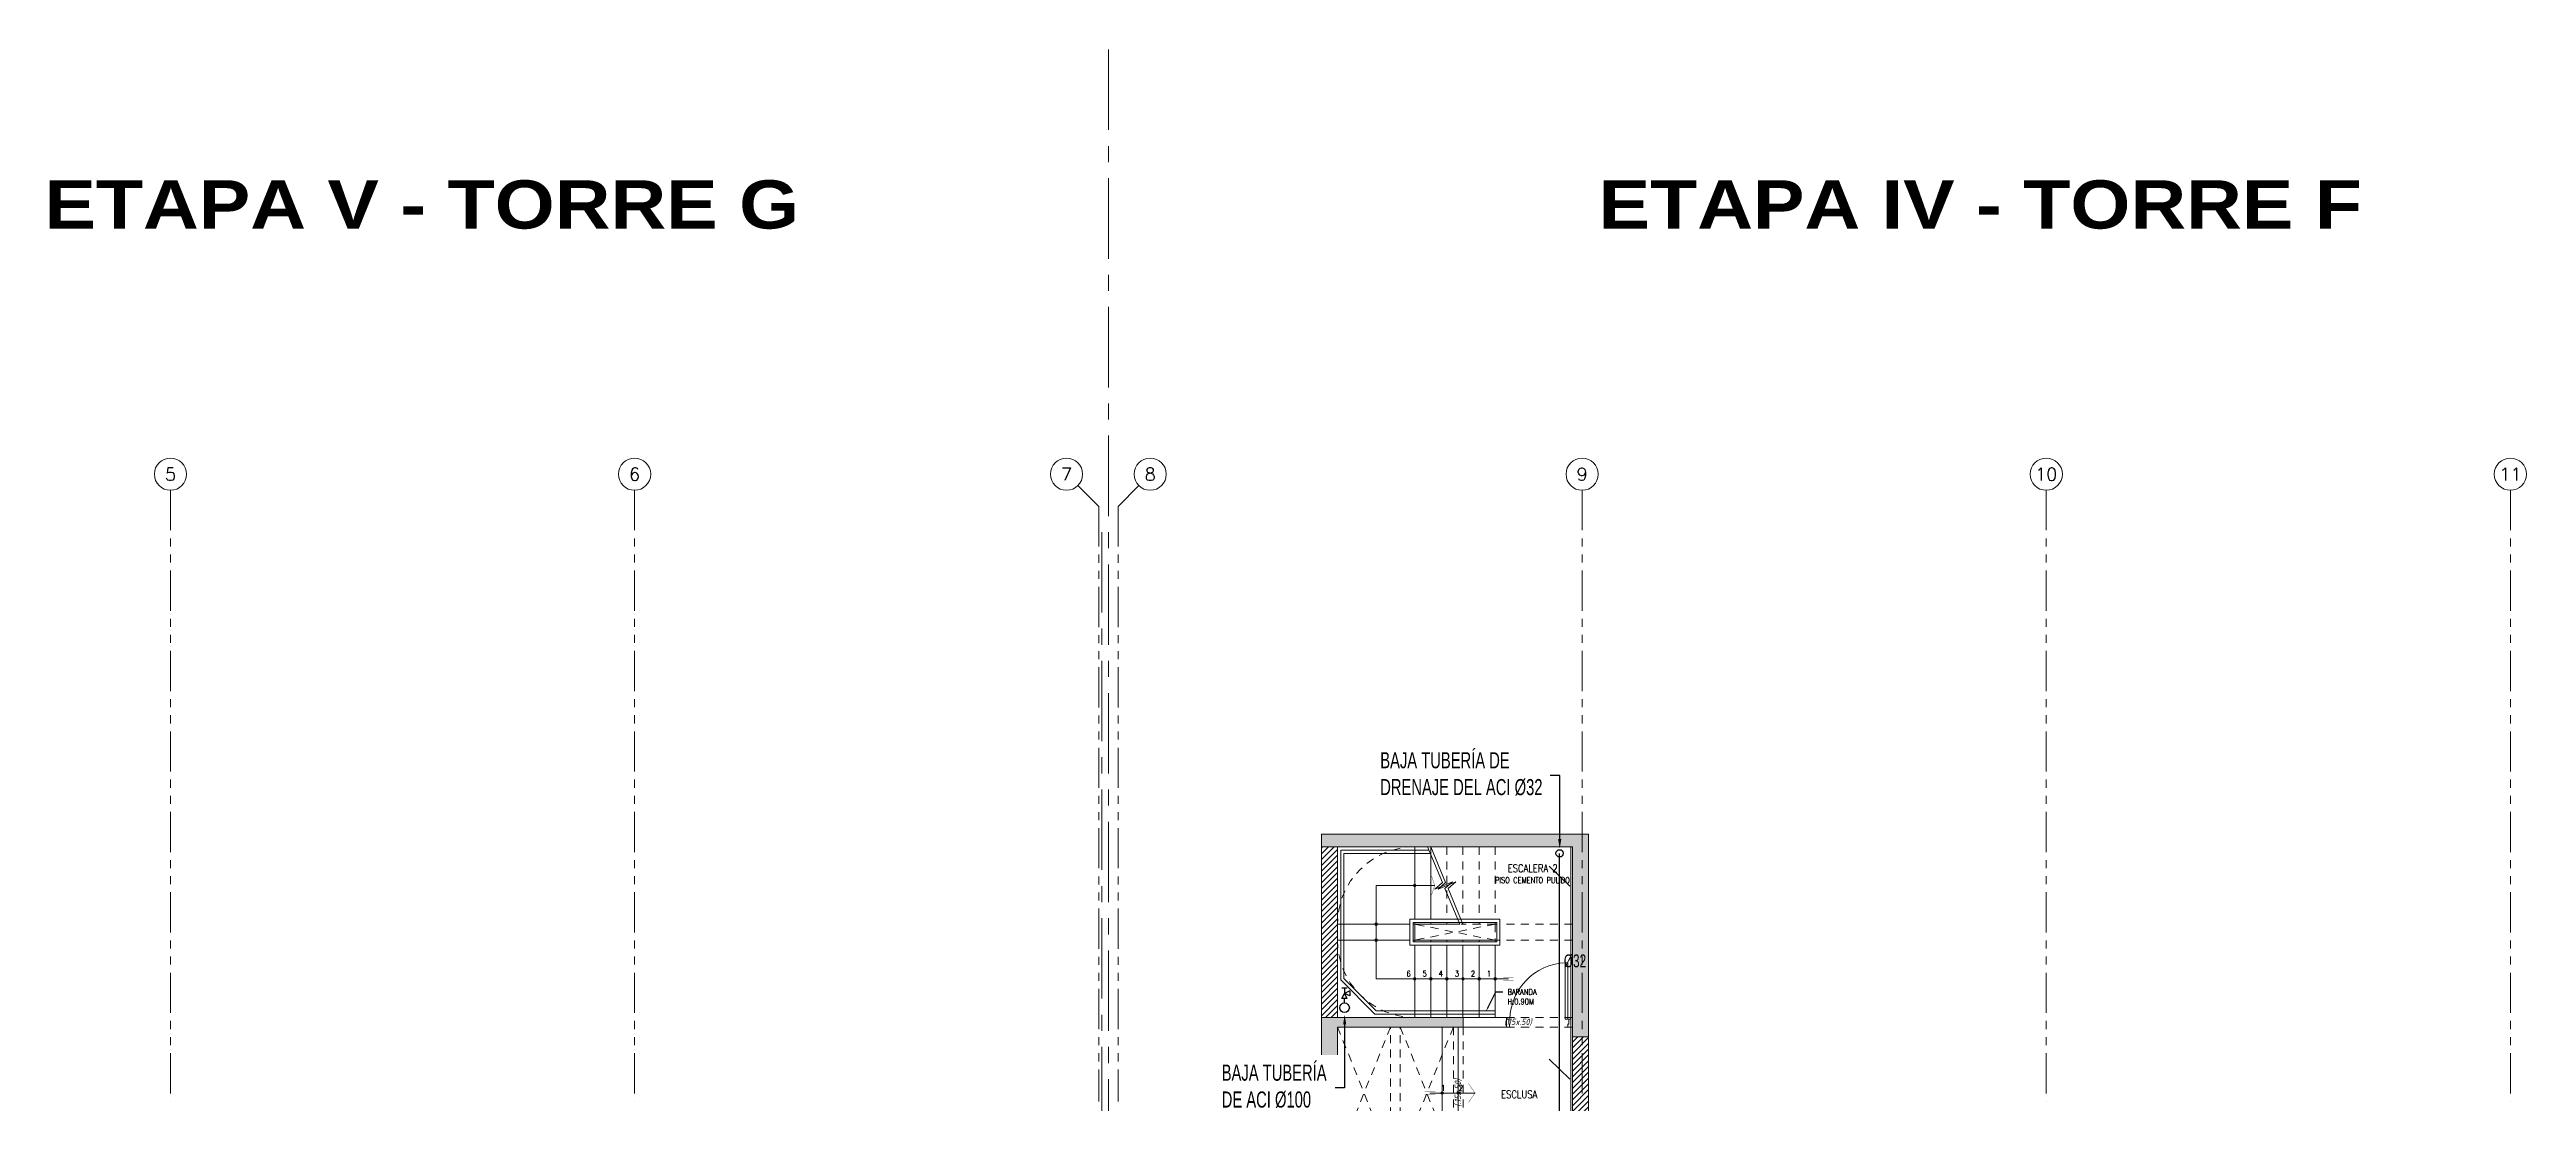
# Model space of a CAD drawing. Header units: millimetres. Extents: x 2085 to 2829, y 1352 to 1631.
# Drawn here: x 2140.46 to 2178.94, y 1615.1 to 1631.48 of the extents above; entities that cross this region are included whole.
import ezdxf
from ezdxf import colors
from ezdxf.entities.mleader import LeaderData, LeaderLine
from ezdxf.enums import TextEntityAlignment as Align
from ezdxf.math import Vec2, Vec3

# ---------------------------------------------------------------- set-up
doc = ezdxf.new("R2010")
doc.units = ezdxf.units.MM
doc.set_wipeout_variables(frame=1)
for name, pattern in [('CENTER', [2, 1.25, -0.25, 0.25, -0.25]), ('HIDDEN', [0.375, 0.25, -0.125]), ('HIDDEN2', [0.1875, 0.125, -0.0625]), ('PHANTOM', [2.5, 1.25, -0.25, 0.25, -0.25, 0.25, -0.25]), ('PHANTOM2', [1.25, 0.625, -0.125, 0.125, -0.125, 0.125, -0.125])]:
    doc.linetypes.add(name, pattern=pattern)
doc.layers.get('0').update_dxf_attribs({"color": 251, "lineweight": 9})
for name, color, linetype, lineweight in [('000 SOS 911 - ACCESORIOS ACI', 3, 'Continuous', 20), ('000 SOS 911 ACCESORIOS', 3, 'Continuous', 20), ('000 SOS 911 TEXTOS ACI', 7, 'Continuous', 9), ('000 SOS 911 TUBERIA ACI', 3, 'Continuous', 25), ('A-BARANDAS', 251, 'Continuous', 9), ('A-EJES', 251, 'PHANTOM', 9), ('A-ESTRUCTURA-HATCH', 251, 'Continuous', 13), ('A-ESTRUCTURA-MUROS', 251, 'Continuous', 13), ('A-ESTRUCTURA-PLACAS', 251, 'Continuous', 13), ('A-ESTRUCTURA-VIGAS', 251, 'HIDDEN2', 13), ('A-LINEAS', 251, 'Continuous', 9), ('A-MURO BAJO', 251, 'Continuous', 9), ('A-MUROS', 251, 'Continuous', 9), ('A-PROYECCIONES', 251, 'HIDDEN2', 9), ('A-PUERTAS', 251, 'Continuous', 9), ('A-TEXTO-ACABADO PISO', 251, 'Continuous', 13), ('A-TEXTO-AMBIENTES', 251, 'Continuous', 9), ('A-TEXTO-INDICACIONES', 251, 'Continuous', 13)]:
    doc.layers.add(name, color=color, linetype=linetype, lineweight=lineweight)
doc.layers.add('A-ETAPAS', color=251, linetype='Continuous', lineweight=9, plot=False)
doc.layers.add('A_50_Vigas Chata', color=251, linetype='HIDDEN', lineweight=13, plot=False)
doc.styles.add('APPIA -TEXTOS-GENERALES', font='isocp.shx', dxfattribs={"oblique": 15})
doc.styles.add('PIPE', font='ARIALN.TTF', dxfattribs={"width": 0.8})
doc.styles.add('R160-75', font='ariblk.ttf', dxfattribs={"height": 0.6})
doc.styles.add('ROMANS', font='romans.shx', dxfattribs={"width": 0.8})
doc.styles.add('TXT_COTAS', font='romans.shx', dxfattribs={"width": 0.8})
pattern_1 = [(45, (-226278.28786, -8188240.62345), (-0.04490128060535, 0.04490128060535), [])]

# ---------------------------------------------------------------- blocks, each defined once
blk = doc.blocks.new('015')
at = {"layer": '000 SOS 911 - ACCESORIOS ACI', "lineweight": 30}
for p, q in [((1808.42, 1494.525), (1808.525, 1494.525)), ((1808.368, 1494.473), (1808.473, 1494.421)), ((1808.368, 1494.473), (1808.368, 1494.369)), ((1808.368, 1494.369), (1808.473, 1494.421)), ((1808.42, 1494.317), (1808.473, 1494.421)), ((1808.42, 1494.317), (1808.525, 1494.317)), ((1808.525, 1494.317), (1808.473, 1494.421))]:
    blk.add_line(p, q, dxfattribs=at)
blk.add_lwpolyline([(1808.473, 1494.525), (1808.473, 1494.421)], dxfattribs=at)
blk = doc.blocks.new('estructuras sotano 1')
at = {"layer": 'A-ESTRUCTURA-HATCH'}
h = blk.add_hatch(color=256, dxfattribs=at)
h.dxf.hatch_style = 1
h.paths.add_polyline_path([(18.94, 5.25), (19.19, 5.25), (19.19, 4.55), (18.94, 4.55)])
h.paths.add_polyline_path([(26.15, 5.25), (26.4, 5.25), (26.4, 4.55), (26.15, 4.55)])
h.paths.add_polyline_path([(26.15, 11.95), (26.4, 11.95), (26.4, 11.25), (26.15, 11.25)])
h.paths.add_polyline_path([(18.89, 11.95), (19.19, 11.95), (19.19, 11.25), (18.89, 11.25)])
h.paths.add_polyline_path([(11.43, 5.25), (11.98, 5.25), (11.98, 4.55), (11.43, 4.55)])
h.paths.add_polyline_path([(11.43, 11.95), (11.98, 11.95), (11.98, 11.25), (11.43, 11.25)])
h.paths.add_polyline_path([(4.22, 5.25), (4.47, 5.25), (4.47, 4.55), (4.22, 4.55)])
h.paths.add_polyline_path([(4.22, 11.95), (4.47, 11.95), (4.47, 11.25), (4.22, 11.25)])
h.paths.add_polyline_path([(18.89, 0.25), (0, 0.25), (0, 0), (18.89, 0)])
h.paths.add_polyline_path([(27.49, 0.25), (18.94, 0.25), (18.94, 0), (27.49, 0)])
h.paths.add_polyline_path([(15.265, 11.249), (15.265, 13.45), (17.215, 13.45), (17.215, 13.6), (15.015, 13.6), (15.015, 11.249)])
h.paths.add_polyline_path([(19.165, 16.45), (18.94, 16.45), (15.015, 16.45), (15.015, 16.25), (18.915, 16.25), (18.915, 13.3), (19.165, 13.3)])
h.paths.add_polyline_path([(16.265, 11.399), (17.215, 11.399), (17.215, 11.249), (16.265, 11.249)], flags=17)
h = blk.add_hatch(dxfattribs=at)
h.set_pattern_fill('ANSI31', color=256, scale=0.02)
h.set_pattern_definition(pattern_1)
h.paths.add_polyline_path([(15.015, 16.25), (15.265, 16.25), (15.265, 13.6), (15.015, 13.6)])
h.paths.add_polyline_path([(18.915, 13.3), (19.165, 13.3), (19.165, 11.95), (18.915, 11.95)])
h.paths.add_polyline_path([(17.215, 11.399), (18.89, 11.399), (18.89, 11.249), (17.215, 11.249)])
h = blk.add_hatch(dxfattribs=at)
h.set_pattern_fill('ANSI31', color=256, scale=0.02)
h.set_pattern_definition(pattern_1)
h.paths.add_polyline_path([(13.08, 0.25), (13.08, 11.25), (15.015, 11.25), (15.015, 11.5), (11.98, 11.5), (11.98, 11.25), (12.83, 11.25), (12.83, 8.822), (0.25, 8.822), (0.25, 11.25), (4.22, 11.25), (4.22, 11.5), (0, 11.5), (0, 0.25), (0.25, 0.25), (0.25, 2.73), (12.824, 2.73), (12.824, 2.98), (0.25, 2.98), (0.25, 5.38), (12.823, 5.38), (12.823, 5.63), (0.25, 5.63), (0.25, 8.572), (12.83, 8.572), (12.83, 0.25)])
h.paths.add_polyline_path([(4.47, 11.5), (11.43, 11.5), (11.43, 11.25), (4.47, 11.25)], flags=17)
h.paths.add_polyline_path([(19.19, 11.5), (26.15, 11.5), (26.15, 11.25), (21.84, 11.25), (21.84, 9.15), (27.24, 9.15), (27.24, 11.25), (26.4, 11.25), (26.4, 11.5), (27.49, 11.5), (27.49, 0.25), (27.24, 0.25), (27.24, 4.725), (26.4, 4.725), (26.4, 4.975), (27.24, 4.975), (27.24, 8.9), (19.19, 8.9), (19.19, 5.25), (18.94, 5.25), (18.94, 9.15), (21.59, 9.15), (21.59, 11.25), (19.19, 11.25)])
h.paths.add_polyline_path([(19.19, 4.975), (26.15, 4.975), (26.15, 4.725), (19.19, 4.725)], flags=17)
h.paths.add_polyline_path([(18.94, 4.55), (19.19, 4.55), (19.19, 0.25), (18.94, 0.25)], flags=17)
at = {"layer": 'A-ESTRUCTURA-MUROS'}
for p, q in [((15.015, 13.6), (15.015, 16.25)), ((18.915, 13.3), (18.915, 11.95)), ((11.98, 11.5), (15.015, 11.5))]:
    blk.add_line(p, q, dxfattribs=at)
at = {"layer": 'A-ESTRUCTURA-MUROS', "linetype": 'HIDDEN2'}
for p, q in [((18.94, 7.525), (19.19, 7.525)), ((12.83, 7.072), (13.08, 7.072)), ((19.19, 6.725), (18.94, 6.725)), ((13.08, 6.272), (12.83, 6.272)), ((18.94, 3.047), (19.19, 3.047)), ((19.19, 2.247), (18.94, 2.247)), ((12.83, 1.05), (13.08, 1.05)), ((12.955, 0.25), (12.955, 1.05))]:
    blk.add_line(p, q, dxfattribs=at)
at = {"layer": 'A-ESTRUCTURA-MUROS'}
for points in [[(15.265, 13.6), (15.265, 16.25)], [(19.165, 13.3), (19.165, 11.95)], [(4.22, 11.5), (0, 11.5), (0, 0.25)], [(11.98, 11.25), (12.83, 11.25), (12.83, 8.822), (0.25, 8.822), (0.25, 11.25), (4.22, 11.25)], [(4.47, 11.5), (11.43, 11.5)], [(4.47, 11.25), (11.43, 11.25)], [(13.08, 0.25), (13.08, 11.25), (15.015, 11.249)], [(17.215, 11.399), (18.89, 11.399)], [(17.215, 11.249), (18.89, 11.249)], [(19.19, 11.25), (21.59, 11.25), (21.59, 9.15), (18.94, 9.15), (18.94, 5.25)], [(19.19, 11.5), (26.15, 11.5)], [(26.4, 11.25), (27.24, 11.25), (27.24, 9.15), (21.84, 9.15), (21.84, 11.25), (26.15, 11.25)], [(26.4, 11.5), (27.49, 11.5), (27.49, 0.25)], [(26.4, 4.975), (27.24, 4.975), (27.24, 8.9), (19.19, 8.9)], [(19.19, 8.9), (19.19, 5.25)], [(26.4, 8.9), (26.4, 9.15)], [(0.25, 8.572), (12.83, 8.572), (12.83, 5.63), (0.25, 5.63), (0.25, 8.572)], [(11.43, 5.63), (11.43, 5.38)], [(0.25, 2.98), (12.83, 2.98), (12.83, 5.38), (0.25, 5.38), (0.25, 2.98)], [(19.19, 4.975), (26.15, 4.975)], [(19.19, 4.725), (26.15, 4.725)], [(26.4, 4.725), (27.24, 4.725), (27.24, 0.25)], [(18.94, 4.55), (18.94, 0.25)], [(19.19, 4.55), (19.19, 0.25)], [(0.25, 0.25), (0.25, 2.73), (12.83, 2.73), (12.83, 0.25)], [(11.43, 2.73), (11.43, 2.98)]]:
    blk.add_lwpolyline(points, dxfattribs=at)
at = {"layer": 'A-ESTRUCTURA-MUROS', "linetype": 'HIDDEN2'}
for points in [[(12.83, 11.25), (13.08, 11.25)], [(12.955, 10.45), (12.955, 11.25)], [(12.83, 10.45), (13.08, 10.45)], [(21.59, 9.95), (21.84, 9.95)], [(21.715, 9.15), (21.715, 9.95)], [(21.59, 9.15), (21.84, 9.15)], [(19.065, 6.725), (19.065, 7.525)], [(12.955, 6.272), (12.955, 7.072)], [(12.83, 5.38), (13.08, 5.38)], [(12.955, 4.58), (12.955, 5.38)], [(12.83, 4.58), (13.08, 4.58)], [(19.065, 2.247), (19.065, 3.047)]]:
    blk.add_lwpolyline(points, dxfattribs=at)
at = {"layer": 'A-ESTRUCTURA-PLACAS'}
for points in [[(19.165, 16.45), (18.94, 16.45), (15.015, 16.45), (15.015, 16.25), (18.915, 16.25), (18.915, 13.3), (19.165, 13.3)], [(4.22, 11.95), (4.47, 11.95), (4.47, 11.25), (4.22, 11.25)], [(11.43, 11.95), (11.98, 11.95), (11.98, 11.25), (11.43, 11.25)], [(18.89, 11.95), (19.19, 11.95), (19.19, 11.25), (18.89, 11.25)], [(26.15, 11.95), (26.4, 11.95), (26.4, 11.25), (26.15, 11.25)], [(16.265, 11.399), (17.215, 11.399), (17.215, 11.249), (16.265, 11.249)], [(4.22, 5.25), (4.47, 5.25), (4.47, 4.55), (4.22, 4.55)], [(11.43, 5.25), (11.98, 5.25), (11.98, 4.55), (11.43, 4.55)], [(18.94, 5.25), (19.19, 5.25), (19.19, 4.55), (18.94, 4.55)], [(26.15, 5.25), (26.4, 5.25), (26.4, 4.55), (26.15, 4.55)], [(18.89, 0.25), (0, 0.25), (0, 0), (18.89, 0)], [(27.49, 0.25), (18.94, 0.25), (18.94, 0), (27.49, 0)]]:
    blk.add_lwpolyline(points, close=True, dxfattribs=at)
blk.add_lwpolyline([(15.265, 11.249), (15.265, 13.45), (17.215, 13.45), (17.215, 13.6), (15.015, 13.6), (15.015, 11.249), (15.265, 11.249)], dxfattribs=at)
at = {"layer": 'A-ESTRUCTURA-VIGAS'}
blk.add_line((15.265, 11.249), (16.265, 11.249), dxfattribs=at)
for points in [[(17.215, 13.6), (18.915, 13.6)], [(17.065, 13.45), (17.065, 11.399)], [(17.215, 13.45), (18.915, 13.45)], [(17.215, 13.45), (17.215, 11.399)], [(16.265, 11.399), (15.265, 11.399)], [(18.94, 11.25), (18.94, 9.15)], [(19.19, 11.25), (19.19, 9.15)], [(26.15, 5.25), (26.15, 8.9)], [(26.4, 5.25), (26.4, 8.9)], [(13.08, 5.63), (18.94, 5.63)], [(13.08, 5.38), (18.94, 5.38)], [(26.15, 4.55), (26.15, 0.25)], [(26.4, 4.55), (26.4, 0.25)]]:
    blk.add_lwpolyline(points, dxfattribs=at)
at = {"layer": 'A_50_Vigas Chata', "char_height": 0.1, "attachment_point": 5, "style": 'APPIA -TEXTOS-GENERALES'}
for s, insert in [('(.15x.50)', (18.066, 13.526)), ('(.15x.50)', (15.766, 11.325)), ('VS1-01 (.25x.60)', (16.04, 5.505))]:
    blk.add_mtext(s, dxfattribs=dict(at, insert=insert))
at = {"layer": 'A_50_Vigas Chata', "char_height": 0.1, "attachment_point": 5, "rotation": 90, "style": 'APPIA -TEXTOS-GENERALES'}
for s, insert in [('(.15x.50)', (17.139, 12.426)), ('(.25x.50)', (19.064, 10.202)), ('VS1-02 (.25x.50)', (26.274, 7.077)), ('VS1-02 (.25x.50)', (26.274, 2.401))]:
    blk.add_mtext(s, dxfattribs=dict(at, insert=insert))
blk = doc.blocks.new('A$C5E423DB2')
at = {"layer": 'A-PUERTAS'}
for p, q in [((0.038, 0.1), (0.038, 0.8)), ((0.038, 0.8), (0.073, 0.8)), ((0.073, 0.8), (0.073, 0.1)), ((0.038, 0.1), (0.073, 0.1))]:
    blk.add_line(p, q, dxfattribs=at)
at = {"layer": 'A-PUERTAS', "linetype": 'Continuous'}
for p, q in [((0, 0), (0, 0.1)), ((0, 0.1), (0.028, 0.1)), ((0.028, 0.038), (0.028, 0.1)), ((0.038, 0.038), (0.028, 0.038)), ((0.038, 0), (0.038, 0.038)), ((0.762, 0), (0.762, 0.038)), ((0.762, 0.038), (0.772, 0.038)), ((0.8, 0.1), (0.772, 0.1)), ((0.772, 0.038), (0.772, 0.1)), ((0.8, 0), (0.8, 0.1)), ((0, 0), (0.038, 0)), ((0.8, 0), (0.762, 0))]:
    blk.add_line(p, q, dxfattribs=at)
at = {"layer": 'A-PUERTAS', "color": 7, "linetype": 'Continuous'}
blk.add_arc((0.037, 0.079), 0.722, 1.6403, 87.0968, dxfattribs=at)
blk = doc.blocks.new('EJES 1P')
at = {"layer": 'A-EJES', "linetype": 'PHANTOM2'}
for p, q in [((40.951, 5.416), (41.274, 5.092)), ((41.898, 5.416), (41.574, 5.092))]:
    blk.add_line(p, q, dxfattribs=at)
for points in [[(26.854, 5.345), (26.854, -4.158)], [(34.064, 5.345), (34.064, -4.158)], [(41.274, 5.092), (41.274, -4.158)], [(41.574, 5.092), (41.574, -4.158)], [(48.784, 5.345), (48.784, -4.158)], [(55.994, 5.345), (55.994, -4.158)], [(63.204, 5.345), (63.204, -4.158)]]:
    blk.add_lwpolyline(points, dxfattribs=at)
at = {"layer": 'A-EJES', "linetype": 'Continuous'}
for centre in [(26.854, 5.592), (34.064, 5.592), (40.774, 5.592), (42.074, 5.592), (48.784, 5.592), (55.994, 5.592), (63.204, 5.592)]:
    blk.add_circle(centre, 0.25, dxfattribs=at)
at = {"layer": 'A-EJES', "linetype": 'Continuous', "style": 'ROMANS'}
for s, p in [('5', (26.854, 5.592)), ('6', (34.064, 5.592)), ('7', (40.774, 5.592)), ('8', (42.074, 5.592)), ('9', (48.784, 5.592)), ('10', (55.994, 5.592)), ('11', (63.204, 5.592))]:
    blk.add_text(s, height=0.2, dxfattribs=at).set_placement(p, align=Align.MIDDLE_CENTER)

msp = doc.modelspace()

# ---------------------------------------------------------------- linework, layer by layer
at = {"layer": '000 SOS 911 - ACCESORIOS ACI'}
for p, q in [((2164.076, 1618.476), (2163.756, 1618.787)), ((2164.076, 1615.476), (2163.756, 1615.787))]:
    msp.add_line(p, q, dxfattribs=at)
at = {"layer": '000 SOS 911 TUBERIA ACI', "ltscale": 0.1}
for points in [[(2163.916, 1613.876), (2163.915, 1618.988)], [(2160.575, 1616.663), (2160.575, 1616.73)]]:
    msp.add_lwpolyline(points, dxfattribs=at)
for centre, radius in [((2163.916, 1618.988), 0.0563), ((2160.575, 1616.588), 0.075)]:
    msp.add_circle(centre, radius, dxfattribs=at)
at = {"layer": 'A-BARANDAS'}
for p, q in [((2160.515, 1617.02), (2160.515, 1619.038)), ((2160.515, 1619.038), (2161.886, 1619.038)), ((2161.907, 1618.988), (2160.565, 1618.988)), ((2160.565, 1618.988), (2160.565, 1617.041)), ((2161.048, 1616.488), (2160.515, 1617.02)), ((2160.565, 1617.041), (2161.068, 1616.538)), ((2162.915, 1616.488), (2161.048, 1616.488)), ((2161.068, 1616.538), (2162.915, 1616.538)), ((2162.915, 1616.538), (2162.915, 1616.488))]:
    msp.add_line(p, q, dxfattribs=at)
at = {"layer": 'A-ETAPAS', "linetype": 'CENTER'}
msp.add_line((2156.906, 1631.479), (2156.906, 1601.825), dxfattribs=at)
at = {"layer": 'A-ETAPAS', "color": 4, "linetype": 'CENTER'}
msp.add_line((2156.806, 1623.98), (2156.806, 1601.825), dxfattribs=at)
at = {"layer": 'A-LINEAS'}
msp.add_line((2161.065, 1617.038), (2163.121, 1617.038), dxfattribs=at)
for points in [[(2161.977, 1618.488), (2161.065, 1618.488), (2161.065, 1617.038)], [(2162.602, 1615.263), (2161.902, 1615.263)]]:
    msp.add_lwpolyline(points, dxfattribs=at)
at = {"layer": 'A-LINEAS', "const_width": 0.005}
for points in [[(2161.926, 1618.34), (2161.977, 1618.488), (2161.926, 1618.635)], [(2163.04, 1617.065), (2163.201, 1617.065)], [(2163.04, 1617.011), (2163.201, 1617.011)], [(2162.501, 1615.41), (2162.602, 1615.263), (2162.501, 1615.116)], [(2161.983, 1615.29), (2161.822, 1615.29)], [(2161.983, 1615.236), (2161.822, 1615.236)]]:
    msp.add_lwpolyline(points, dxfattribs=at)
at = {"layer": 'A-LINEAS', "linetype": 'Continuous'}
for centre in [(2161.665, 1618.488), (2161.065, 1617.888), (2161.065, 1617.638), (2161.665, 1617.038), (2161.915, 1617.038), (2162.165, 1617.038), (2162.415, 1617.038), (2162.665, 1617.038), (2162.915, 1617.038), (2162.091, 1615.263), (2162.341, 1615.263)]:
    msp.add_circle(centre, 0.02, dxfattribs=at)
at = {"layer": 'A-MURO BAJO'}
for p, q in [((2161.665, 1619.088), (2161.665, 1617.888)), ((2161.915, 1619.088), (2161.915, 1617.888)), ((2161.665, 1617.888), (2160.465, 1617.888)), ((2161.915, 1617.638), (2160.465, 1617.638)), ((2162.365, 1617.888), (2161.665, 1617.888)), ((2161.665, 1617.888), (2161.665, 1617.638)), ((2162.915, 1617.638), (2161.665, 1617.638)), ((2161.665, 1617.638), (2161.665, 1616.438)), ((2161.915, 1617.638), (2161.915, 1616.438)), ((2162.165, 1617.638), (2162.165, 1616.438)), ((2162.415, 1617.638), (2162.415, 1616.438)), ((2162.665, 1617.638), (2162.665, 1616.438)), ((2162.915, 1617.638), (2162.915, 1616.438))]:
    msp.add_line(p, q, dxfattribs=at)
for points in [[(2162.091, 1616.288), (2162.091, 1614.238)], [(2162.341, 1616.288), (2162.341, 1614.238)]]:
    msp.add_lwpolyline(points, dxfattribs=at)
at = {"layer": 'A-MUROS'}
for p, q in [((2160.465, 1619.088), (2160.465, 1616.438)), ((2160.465, 1616.438), (2163.091, 1616.438))]:
    msp.add_line(p, q, dxfattribs=at)
at = {"layer": 'A-PROYECCIONES'}
for p, q in [((2162.165, 1619.088), (2162.165, 1617.888)), ((2162.415, 1619.088), (2162.415, 1617.888)), ((2162.665, 1619.088), (2162.665, 1617.888)), ((2162.915, 1619.088), (2162.915, 1617.888)), ((2162.915, 1617.638), (2161.665, 1617.888)), ((2162.915, 1617.888), (2161.665, 1617.638)), ((2162.915, 1617.888), (2162.389, 1617.888)), ((2162.915, 1617.888), (2162.915, 1617.638)), ((2164.115, 1617.888), (2162.915, 1617.888))]:
    msp.add_line(p, q, dxfattribs=at)
for points in [[(2164.091, 1619.088), (2164.115, 1619.088), (2164.115, 1614.788)], [(2160.466, 1616.288), (2161.291, 1614.238), (2161.291, 1616.288), (2160.466, 1614.238)], [(2162.266, 1616.288), (2161.441, 1614.238), (2161.441, 1616.288), (2162.266, 1614.238)], [(2162.266, 1616.288), (2162.266, 1614.238)]]:
    msp.add_lwpolyline(points, dxfattribs=at)

# ---------------------------------------------------------------- block references
msp.add_blockref('estructuras sotano 1', (2145.201, 1602.838))
at = {"layer": '000 SOS 911 ACCESORIOS', "xscale": -0.7734375, "yscale": 0.7734375, "zscale": 0.7734375}
msp.add_blockref('015', (3559.316, 460.97), dxfattribs=at)
at = {"layer": 'A-PUERTAS', "linetype": 'Continuous', "xscale": -1.250002642195018, "yscale": 1.250002642195018, "zscale": 1.250002642195018, "rotation": 359.9988165711591}
msp.add_blockref('A$C5E423DB2', (2164.092, 1616.288), dxfattribs=at)

# ---------------------------------------------------------------- texts
at = {"layer": '000 SOS 911 TEXTOS ACI', "insert": (2163.982, 1617.417, 0), "char_height": 0.2, "attachment_point": 1, "style": 'PIPE'}
msp.add_mtext_dynamic_manual_height_columns('%%C32', width=0.551, gutter_width=1.915, heights=[0.0124], dxfattribs=at)
at = {"layer": 'A-ETAPAS', "style": 'R160-75'}
msp.add_text('ETAPA V - TORRE G', height=0.75, dxfattribs=at).set_placement((2146.24, 1628.697), align=Align.CENTER)
at = {"layer": 'A-ETAPAS', "color": 1, "style": 'R160-75'}
msp.add_text('ETAPA IV - TORRE F', height=0.75, dxfattribs=at).set_placement((2170.451, 1628.697), align=Align.CENTER)
at = {"layer": 'A-TEXTO-ACABADO PISO', "insert": (2163.493, 1618.616, 0), "char_height": 0.09, "attachment_point": 2, "style": 'ROMANS'}
msp.add_mtext_dynamic_manual_height_columns('PISO CEMENTO PULIDO', width=1.15593, gutter_width=12.5, heights=[0], dxfattribs=at)
at = {"layer": 'A-TEXTO-AMBIENTES', "char_height": 0.12, "attachment_point": 5, "style": 'ROMANS'}
for s, insert, width in [('ESCALERA 2', (2163.498, 1618.755), 0.86836), ('ESCLUSA', (2163.288, 1615.242), 3.74892)]:
    msp.add_mtext(s, dxfattribs=dict(at, insert=insert, width=width))
at = {"layer": 'A-TEXTO-INDICACIONES', "style": 'ROMANS', "width": 0.8}
for s, p in [('6', (2161.603, 1617.073)), ('5', (2161.853, 1617.073)), ('4', (2162.103, 1617.073)), ('3', (2162.353, 1617.073)), ('2', (2162.603, 1617.073)), ('1', (2162.853, 1617.073)), ('1', (2162.143, 1615.297)), ('2', (2162.413, 1615.297))]:
    msp.add_text(s, height=0.09, dxfattribs=at).set_placement(p, align=Align.RIGHT)

# ---------------------------------------------------------------- leaders
at = {"layer": 'A-TEXTO-INDICACIONES'}
ml = msp.add_multileader_mtext('Standard', dxfattribs=at)
ml.set_content('\\pxsm1,ql;BARANDA \\P\\pt16;H:0.90M', color=256, style='TXT_COTAS')
ml.set_leader_properties(color=7)
ml.build(insert=Vec2(0, 0))
ml.multileader.update_dxf_attribs({"dogleg_length": 0.11, "arrow_head_size": 0.07})
ctx = ml.context
ctx.base_point, ctx.char_height, ctx.arrow_head_size, ctx.landing_gap_size, ctx.plane_origin = Vec3(2163.034, 1616.834), 0.09, 0.07, 0.05, Vec3(2162.77, 1616.394)
ctx.text_align_type = 2
notes = []
notes.append((ctx, [(0, (1, 1, 0), (2162.924, 1616.834), (1, 0), 0.11, [(0, [(2162.773, 1616.533)], 0, [])])]))
ctx.mtext.insert, ctx.mtext.width, ctx.mtext.defined_height, ctx.mtext.alignment, ctx.mtext.flow_direction = Vec3(2163.543, 1616.879), 0.4362, 0.437, 3, 5
for ctx, leaders in notes:
    for number, flags, end, landing, length, lines in leaders:
        leader = LeaderData()
        leader.index, (leader.has_last_leader_line, leader.has_dogleg_vector, leader.attachment_direction) = number, flags
        leader.last_leader_point, leader.dogleg_vector, leader.dogleg_length = Vec3(end), Vec3(landing), length
        for number, points, colour, breaks in lines:
            line = LeaderLine()
            line.index, line.vertices, line.color, line.breaks = number, Vec3.list(points), colors.encode_raw_color(colour), breaks
            leader.lines.append(line)
        ctx.leaders.append(leader)

# ---------------------------------------------------------------- next in the draw order: wipeouts: each hides what was drawn before it
msp.add_wipeout([(2162.94, 1617.913), (2162.99, 1617.963), (2161.59, 1617.963), (2161.59, 1617.563), (2162.99, 1617.563), (2162.99, 1617.963), (2162.94, 1617.913), (2162.94, 1617.613), (2161.64, 1617.613), (2161.64, 1617.913)]).translate(0, 0, 0).dxf.layer = 'A-BARANDAS'

# ---------------------------------------------------------------- next in the draw order: linework, layer by layer
at = {"layer": 'A-BARANDAS'}
for points in [[(2162.99, 1617.563), (2162.99, 1617.963), (2161.59, 1617.963), (2161.59, 1617.563)], [(2161.64, 1617.913), (2162.94, 1617.913), (2162.94, 1617.613), (2161.64, 1617.613)]]:
    msp.add_lwpolyline(points, close=True, dxfattribs=at)
at = {"layer": 'A-LINEAS', "linetype": 'Continuous'}
for points in [[(2162.365, 1617.888), (2162.135, 1618.442), (2162.254, 1618.545), (2161.977, 1618.43), (2162.096, 1618.534), (2161.865, 1619.088)], [(2162.415, 1617.888), (2162.185, 1618.442), (2162.304, 1618.545), (2162.027, 1618.43), (2162.146, 1618.534), (2161.915, 1619.088)]]:
    msp.add_lwpolyline(points, dxfattribs=at)
at = {"layer": 'A-MUROS'}
msp.add_lwpolyline([(2164.366, 1619.288), (2160.216, 1619.288), (2160.216, 1614.338), (2157.181, 1614.338), (2157.181, 1614.788), (2156.631, 1614.788), (2156.631, 1614.338), (2149.671, 1614.338), (2149.671, 1614.788), (2149.421, 1614.788), (2149.421, 1614.338), (2145.201, 1614.338), (2145.201, 1602.838), (2172.691, 1602.838), (2172.691, 1614.338), (2171.601, 1614.338), (2171.601, 1614.788), (2171.351, 1614.788), (2171.351, 1614.338), (2164.391, 1614.338), (2164.391, 1614.788), (2164.366, 1614.788)], close=True, dxfattribs=at)
msp.add_lwpolyline([(2160.465, 1619.088), (2164.091, 1619.088), (2164.091, 1614.238), (2161.465, 1614.238), (2161.465, 1614.088), (2166.791, 1614.088), (2166.791, 1611.988), (2164.141, 1611.988), (2164.141, 1603.088), (2158.281, 1603.088), (2158.281, 1614.088), (2160.465, 1614.088), (2160.465, 1616.288), (2163.091, 1616.288), (2163.091, 1616.438)], dxfattribs=at)
at = {"layer": 'A-PROYECCIONES'}
msp.add_line((2164.115, 1617.638), (2162.915, 1617.638), dxfattribs=at)
for centre, start, end in [((2161.665, 1617.888), 90, 180), ((2161.665, 1617.638), 180, 270)]:
    msp.add_arc(centre, 1.2, start, end, dxfattribs=at)

# ---------------------------------------------------------------- next in the draw order: block references
msp.add_blockref('EJES 1P', (2115.482, 1619.288), dxfattribs=at)

# ---------------------------------------------------------------- next in the draw order: leaders
at = {"layer": '000 SOS 911 TEXTOS ACI'}
ml = msp.add_multileader_mtext('Standard', dxfattribs=at)
ml.set_content('{\\H1.66667x;BAJA TUBERÍA DE DRENAJE DEL ACI %%C32  }', color=256, style='PIPE')
ml.set_leader_properties(color=7)
ml.build(insert=Vec2(0, 0))
ml.multileader.update_dxf_attribs({"text_left_attachment_type": 2, "text_right_attachment_type": 2, "dogleg_length": 2, "arrow_head_size": 0.15})
ctx = ml.context
ctx.base_point, ctx.char_height, ctx.arrow_head_size, ctx.landing_gap_size, ctx.plane_origin, ctx.plane_x_axis, ctx.plane_y_axis = Vec3(2160.98, 1620.201, 0), 0.15, 0.15, 0.15, Vec3(2166.283, 1619.398, 0), Vec3(1, -0.000395), Vec3(0.000395, 1)
ctx.left_attachment, ctx.right_attachment = 2, 2
notes = []
notes.append((ctx, [(0, (1, 1, 0), (2163.918, 1620.2, 0), (-1, 0.000395), 0.146, [(0, [(2163.918, 1619.059, 0)], 0, [])])]))
ctx.mtext.insert, ctx.mtext.text_direction, ctx.mtext.rotation, ctx.mtext.width, ctx.mtext.defined_height, ctx.mtext.flow_direction = Vec3(2161.13, 1620.56, 0), Vec3(1, -0.000395), 6.28279, 2.62612, 0.558, 5
ctx.mtext.has_bg_fill, ctx.mtext.bg_color, ctx.mtext.bg_scale_factor, ctx.mtext.bg_transparency, ctx.mtext.use_window_bg_color = 1, -1073741824, 2, 0, 1
ml = msp.add_multileader_mtext('Standard', dxfattribs=at)
ml.set_content('{\\H1.66667x;BAJA TUBERÍA DE ACI %%C100 }', color=256, style='PIPE')
ml.set_leader_properties(color=7)
ml.build(insert=Vec2(0, 0))
ml.multileader.update_dxf_attribs({"text_left_attachment_type": 2, "text_right_attachment_type": 2, "dogleg_length": 2, "arrow_head_size": 0.15})
ctx = ml.context
ctx.base_point, ctx.char_height, ctx.arrow_head_size, ctx.landing_gap_size, ctx.plane_origin, ctx.plane_x_axis, ctx.plane_y_axis = Vec3(2158.518, 1615.345), 0.15, 0.15, 0.15, Vec3(2153.937, 1614.542), Vec3(1, 0.000395), Vec3(-0.000395, 1)
ctx.left_attachment, ctx.right_attachment = 2, 2
notes.append((ctx, [(1, (1, 1, 0), (2160.577, 1615.346), (-1, -0.000395), 0.146, [(0, [(2160.577, 1616.479)], 0, [])])]))
ctx.mtext.insert, ctx.mtext.text_direction, ctx.mtext.rotation, ctx.mtext.width, ctx.mtext.defined_height, ctx.mtext.flow_direction = Vec3(2158.667, 1615.704), Vec3(1, 0.000395), 0.000395, 1.73532, 0.558, 5
ctx.mtext.has_bg_fill, ctx.mtext.bg_color, ctx.mtext.bg_scale_factor, ctx.mtext.bg_transparency, ctx.mtext.use_window_bg_color = 1, -1073741824, 2, 0, 1
for ctx, leaders in notes:
    for number, flags, end, landing, length, lines in leaders:
        leader = LeaderData()
        leader.index, (leader.has_last_leader_line, leader.has_dogleg_vector, leader.attachment_direction) = number, flags
        leader.last_leader_point, leader.dogleg_vector, leader.dogleg_length = Vec3(end), Vec3(landing), length
        for number, points, colour, breaks in lines:
            line = LeaderLine()
            line.index, line.vertices, line.color, line.breaks = number, Vec3.list(points), colors.encode_raw_color(colour), breaks
            leader.lines.append(line)
        ctx.leaders.append(leader)

doc.saveas('drawing.dxf')
